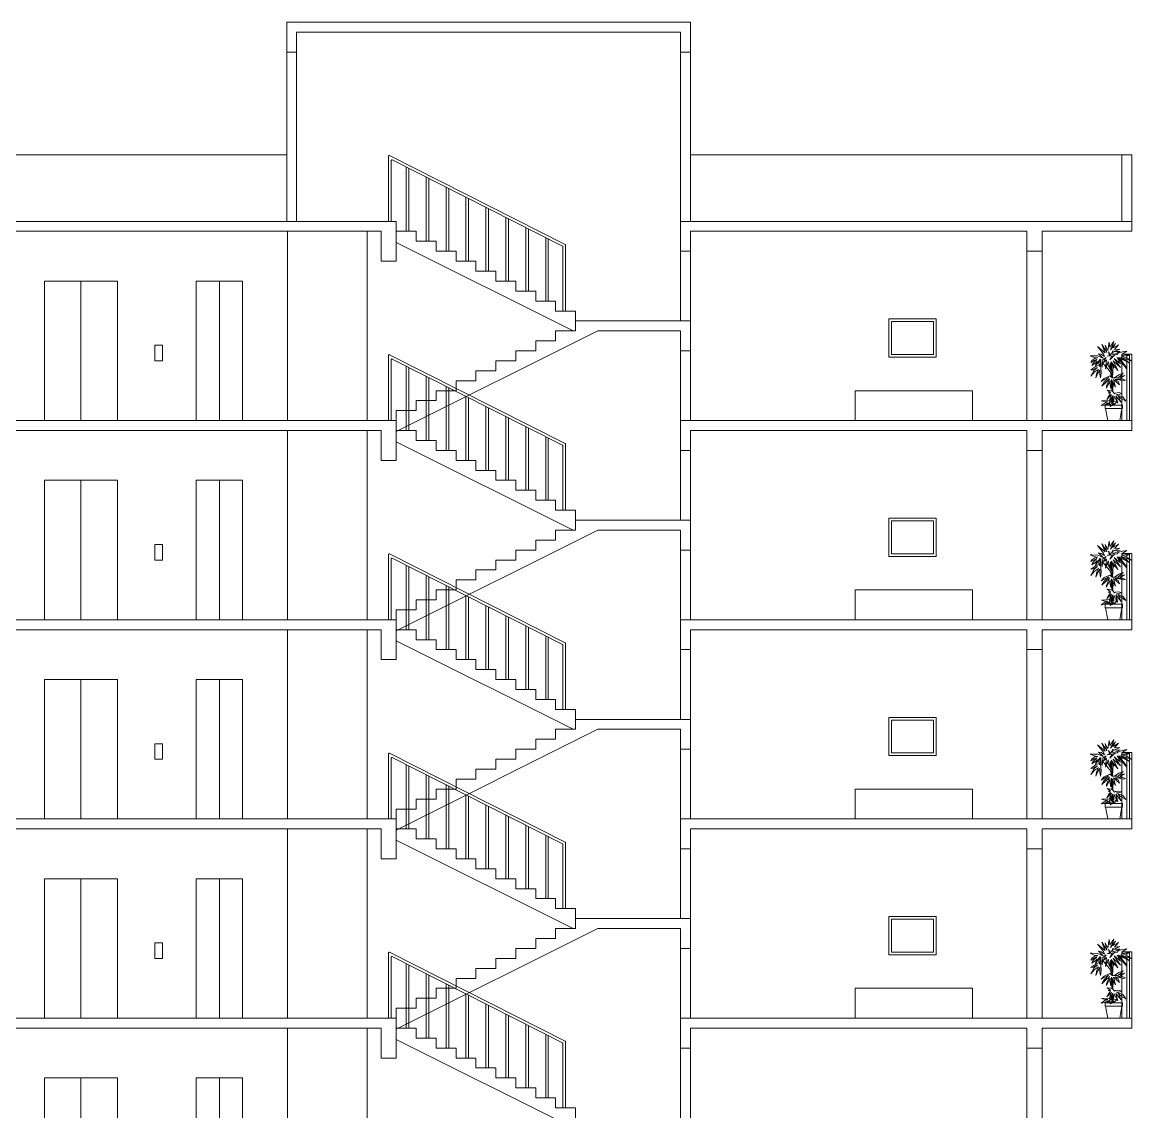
# Model space of a CAD drawing. Header units: inches. Extents: x 1090 to 1325, y 2 to 154.
# Drawn here: x 1244.92 to 1261.63, y 136.8 to 153.21 of the extents above; entities that cross this region are included whole.
import ezdxf

# ---------------------------------------------------------------- set-up
doc = ezdxf.new("R2010")
doc.units = ezdxf.units.IN
doc.header["$MEASUREMENT"] = 0
for name, color, linetype, lineweight in [('elev 1', 252, 'Continuous', 9), ('elev 2', 251, 'Continuous', 13), ('FUR', 250, 'Continuous', 9), ('walls', 250, 'Continuous', 18)]:
    doc.layers.add(name, color=color, linetype=linetype, lineweight=lineweight)
doc.layers.add('TREE', color=104, linetype='Continuous', lineweight=5, transparency=0.2)

msp = doc.modelspace()

# ---------------------------------------------------------------- linework, layer by layer
at = {"layer": 'elev 1'}
for p, q in [((1250.438, 150.213), (1250.438, 151.196)), ((1250.453, 151.205), (1253.096, 149.866)), ((1250.478, 150.213), (1250.478, 151.131)), ((1250.493, 151.14), (1253.056, 149.841)), ((1250.702, 150.063), (1250.702, 151.034)), ((1250.742, 150.063), (1250.742, 151.014)), ((1251.002, 149.913), (1251.002, 150.882)), ((1251.042, 149.913), (1251.042, 150.862)), ((1251.302, 149.763), (1251.302, 150.73)), ((1251.342, 149.763), (1251.342, 150.71)), ((1251.602, 149.613), (1251.602, 150.578)), ((1251.642, 149.613), (1251.642, 150.558)), ((1251.902, 149.463), (1251.902, 150.426)), ((1251.942, 149.463), (1251.942, 150.406)), ((1250.553, 150.063), (1250.553, 150.213)), ((1252.202, 149.313), (1252.202, 150.274)), ((1252.242, 149.313), (1252.242, 150.254)), ((1248.913, 150.063), (1248.913, 147.213)), ((1250.113, 150.063), (1250.113, 147.213)), ((1250.852, 150.063), (1250.553, 150.063)), ((1250.852, 149.913), (1250.852, 150.063)), ((1252.502, 149.163), (1252.502, 150.122)), ((1252.542, 149.163), (1252.542, 150.102)), ((1250.553, 149.894), (1253.216, 148.563)), ((1251.152, 149.913), (1250.852, 149.913)), ((1251.152, 149.763), (1251.152, 149.913)), ((1252.802, 149.013), (1252.802, 149.97)), ((1252.842, 149.013), (1252.842, 149.95)), ((1253.102, 148.863), (1253.102, 149.857)), ((1251.452, 149.763), (1251.152, 149.763)), ((1251.452, 149.613), (1251.452, 149.763)), ((1253.062, 148.863), (1253.062, 149.832)), ((1251.752, 149.613), (1251.452, 149.613)), ((1251.752, 149.463), (1251.752, 149.613)), ((1252.052, 149.463), (1251.752, 149.463)), ((1252.052, 149.313), (1252.052, 149.463)), ((1245.806, 149.313), (1245.806, 147.213)), ((1247.89, 149.313), (1247.89, 147.213)), ((1252.352, 149.313), (1252.052, 149.313)), ((1252.352, 149.163), (1252.352, 149.313)), ((1252.652, 149.163), (1252.352, 149.163)), ((1252.652, 149.013), (1252.652, 149.163)), ((1252.952, 149.013), (1252.652, 149.013)), ((1252.952, 148.863), (1252.952, 149.013)), ((1253.252, 148.863), (1252.952, 148.863)), ((1253.252, 148.713), (1253.252, 148.863)), ((1250.438, 147.213), (1250.438, 148.196)), ((1250.453, 148.205), (1253.096, 146.866)), ((1261.552, 148.213), (1261.552, 147.213)), ((1261.592, 148.213), (1261.592, 147.213)), ((1250.478, 147.213), (1250.478, 148.131)), ((1250.493, 148.14), (1253.056, 146.841)), ((1250.702, 147.063), (1250.702, 148.034)), ((1250.742, 147.063), (1250.742, 148.014)), ((1251.002, 146.913), (1251.002, 147.882)), ((1251.042, 146.913), (1251.042, 147.862)), ((1251.302, 146.763), (1251.302, 147.73)), ((1251.342, 146.763), (1251.342, 147.71)), ((1251.602, 146.613), (1251.602, 147.578)), ((1251.642, 146.613), (1251.642, 147.558)), ((1251.902, 146.463), (1251.902, 147.426)), ((1251.942, 146.463), (1251.942, 147.406)), ((1250.553, 147.063), (1250.553, 147.213)), ((1252.202, 146.313), (1252.202, 147.274)), ((1252.242, 146.313), (1252.242, 147.254)), ((1248.913, 147.063), (1248.913, 144.213)), ((1250.113, 147.063), (1250.113, 144.213)), ((1250.852, 147.063), (1250.553, 147.063)), ((1250.852, 146.913), (1250.852, 147.063)), ((1252.502, 146.163), (1252.502, 147.122)), ((1252.542, 146.163), (1252.542, 147.102)), ((1250.553, 146.894), (1253.216, 145.563)), ((1251.152, 146.913), (1250.852, 146.913)), ((1251.152, 146.763), (1251.152, 146.913)), ((1252.802, 146.013), (1252.802, 146.97)), ((1252.842, 146.013), (1252.842, 146.95)), ((1253.102, 145.863), (1253.102, 146.857)), ((1251.452, 146.763), (1251.152, 146.763)), ((1251.452, 146.613), (1251.452, 146.763)), ((1253.062, 145.863), (1253.062, 146.832)), ((1251.752, 146.613), (1251.452, 146.613)), ((1251.752, 146.463), (1251.752, 146.613)), ((1252.052, 146.463), (1251.752, 146.463)), ((1252.052, 146.313), (1252.052, 146.463)), ((1245.806, 146.313), (1245.806, 144.213)), ((1247.89, 146.313), (1247.89, 144.213)), ((1252.352, 146.313), (1252.052, 146.313)), ((1252.352, 146.163), (1252.352, 146.313)), ((1252.652, 146.163), (1252.352, 146.163)), ((1252.652, 146.013), (1252.652, 146.163)), ((1252.952, 146.013), (1252.652, 146.013)), ((1252.952, 145.863), (1252.952, 146.013)), ((1253.252, 145.863), (1252.952, 145.863)), ((1253.252, 145.713), (1253.252, 145.863)), ((1250.438, 144.213), (1250.438, 145.196)), ((1250.453, 145.205), (1253.096, 143.866)), ((1261.552, 145.213), (1261.552, 144.213)), ((1261.592, 145.213), (1261.592, 144.213)), ((1250.478, 144.213), (1250.478, 145.131)), ((1250.493, 145.14), (1253.056, 143.841)), ((1250.702, 144.063), (1250.702, 145.034)), ((1250.742, 144.063), (1250.742, 145.014)), ((1251.002, 143.913), (1251.002, 144.882)), ((1251.042, 143.913), (1251.042, 144.862)), ((1251.302, 143.763), (1251.302, 144.73)), ((1251.342, 143.763), (1251.342, 144.71)), ((1251.602, 143.613), (1251.602, 144.578)), ((1251.642, 143.613), (1251.642, 144.558)), ((1251.902, 143.463), (1251.902, 144.426)), ((1251.942, 143.463), (1251.942, 144.406)), ((1250.553, 144.063), (1250.553, 144.213)), ((1252.202, 143.313), (1252.202, 144.274)), ((1252.242, 143.313), (1252.242, 144.254)), ((1248.913, 144.063), (1248.913, 141.213)), ((1250.113, 144.063), (1250.113, 141.213)), ((1250.852, 144.063), (1250.553, 144.063)), ((1250.852, 143.913), (1250.852, 144.063)), ((1252.502, 143.163), (1252.502, 144.122)), ((1252.542, 143.163), (1252.542, 144.102)), ((1250.553, 143.894), (1253.216, 142.563)), ((1251.152, 143.913), (1250.852, 143.913)), ((1251.152, 143.763), (1251.152, 143.913)), ((1252.802, 143.013), (1252.802, 143.97)), ((1252.842, 143.013), (1252.842, 143.95)), ((1253.102, 142.863), (1253.102, 143.857)), ((1251.452, 143.763), (1251.152, 143.763)), ((1251.452, 143.613), (1251.452, 143.763)), ((1253.062, 142.863), (1253.062, 143.832)), ((1251.752, 143.613), (1251.452, 143.613)), ((1251.752, 143.463), (1251.752, 143.613)), ((1252.052, 143.463), (1251.752, 143.463)), ((1252.052, 143.313), (1252.052, 143.463)), ((1245.806, 143.313), (1245.806, 141.213)), ((1247.89, 143.313), (1247.89, 141.213)), ((1252.352, 143.313), (1252.052, 143.313)), ((1252.352, 143.163), (1252.352, 143.313)), ((1252.652, 143.163), (1252.352, 143.163)), ((1252.652, 143.013), (1252.652, 143.163)), ((1252.952, 143.013), (1252.652, 143.013)), ((1252.952, 142.863), (1252.952, 143.013)), ((1253.252, 142.863), (1252.952, 142.863)), ((1253.252, 142.713), (1253.252, 142.863)), ((1250.438, 141.213), (1250.438, 142.196)), ((1250.453, 142.205), (1253.096, 140.866)), ((1261.552, 142.213), (1261.552, 141.213)), ((1261.592, 142.213), (1261.592, 141.213)), ((1250.478, 141.213), (1250.478, 142.131)), ((1250.493, 142.14), (1253.056, 140.841)), ((1250.702, 141.063), (1250.702, 142.034)), ((1250.742, 141.063), (1250.742, 142.014)), ((1251.002, 140.913), (1251.002, 141.882)), ((1251.042, 140.913), (1251.042, 141.862)), ((1251.302, 140.763), (1251.302, 141.73)), ((1251.342, 140.763), (1251.342, 141.71)), ((1251.602, 140.613), (1251.602, 141.578)), ((1251.642, 140.613), (1251.642, 141.558)), ((1251.902, 140.463), (1251.902, 141.426)), ((1251.942, 140.463), (1251.942, 141.406)), ((1250.553, 141.063), (1250.553, 141.213)), ((1252.202, 140.313), (1252.202, 141.274)), ((1252.242, 140.313), (1252.242, 141.254)), ((1248.913, 141.063), (1248.913, 138.213)), ((1250.113, 141.063), (1250.113, 138.213)), ((1250.852, 141.063), (1250.553, 141.063)), ((1250.852, 140.913), (1250.852, 141.063)), ((1252.502, 140.163), (1252.502, 141.122)), ((1252.542, 140.163), (1252.542, 141.102)), ((1250.553, 140.894), (1253.216, 139.563)), ((1251.152, 140.913), (1250.852, 140.913)), ((1251.152, 140.763), (1251.152, 140.913)), ((1252.802, 140.013), (1252.802, 140.97)), ((1252.842, 140.013), (1252.842, 140.95)), ((1253.062, 139.863), (1253.062, 140.832)), ((1253.102, 139.863), (1253.102, 140.857)), ((1251.452, 140.763), (1251.152, 140.763)), ((1251.452, 140.613), (1251.452, 140.763)), ((1251.752, 140.613), (1251.452, 140.613)), ((1251.752, 140.463), (1251.752, 140.613)), ((1252.052, 140.463), (1251.752, 140.463)), ((1252.052, 140.313), (1252.052, 140.463)), ((1245.806, 140.313), (1245.806, 138.213)), ((1247.89, 140.313), (1247.89, 138.213)), ((1252.352, 140.313), (1252.052, 140.313)), ((1252.352, 140.163), (1252.352, 140.313)), ((1252.652, 140.163), (1252.352, 140.163)), ((1252.652, 140.013), (1252.652, 140.163)), ((1252.952, 140.013), (1252.652, 140.013)), ((1252.952, 139.863), (1252.952, 140.013)), ((1253.252, 139.863), (1252.952, 139.863)), ((1253.252, 139.713), (1253.252, 139.863)), ((1250.438, 138.213), (1250.438, 139.196)), ((1250.453, 139.205), (1253.096, 137.866)), ((1261.552, 139.213), (1261.552, 138.213)), ((1261.592, 139.213), (1261.592, 138.213)), ((1250.478, 138.213), (1250.478, 139.131)), ((1250.493, 139.14), (1253.056, 137.841)), ((1250.702, 138.063), (1250.702, 139.034)), ((1250.742, 138.063), (1250.742, 139.014)), ((1251.002, 137.913), (1251.002, 138.882)), ((1251.042, 137.913), (1251.042, 138.862)), ((1251.302, 137.763), (1251.302, 138.73)), ((1251.342, 137.763), (1251.342, 138.71)), ((1251.602, 137.613), (1251.602, 138.578)), ((1251.642, 137.613), (1251.642, 138.558)), ((1251.902, 137.463), (1251.902, 138.426)), ((1251.942, 137.463), (1251.942, 138.406)), ((1250.553, 138.063), (1250.553, 138.213)), ((1252.202, 137.313), (1252.202, 138.274)), ((1252.242, 137.313), (1252.242, 138.254)), ((1248.913, 138.063), (1248.913, 135.213)), ((1250.113, 138.063), (1250.113, 135.213)), ((1250.852, 138.063), (1250.553, 138.063)), ((1250.852, 137.913), (1250.852, 138.063)), ((1252.502, 137.163), (1252.502, 138.122)), ((1252.542, 137.163), (1252.542, 138.102)), ((1250.553, 137.894), (1253.216, 136.563)), ((1251.152, 137.913), (1250.852, 137.913)), ((1251.152, 137.763), (1251.152, 137.913)), ((1252.802, 137.013), (1252.802, 137.97)), ((1252.842, 137.013), (1252.842, 137.95)), ((1253.062, 136.863), (1253.062, 137.832)), ((1253.102, 136.863), (1253.102, 137.857)), ((1251.452, 137.763), (1251.152, 137.763)), ((1251.452, 137.613), (1251.452, 137.763)), ((1251.752, 137.613), (1251.452, 137.613)), ((1251.752, 137.463), (1251.752, 137.613)), ((1252.052, 137.463), (1251.752, 137.463)), ((1252.052, 137.313), (1252.052, 137.463)), ((1245.806, 137.313), (1245.806, 135.213)), ((1247.89, 137.313), (1247.89, 135.213)), ((1252.352, 137.313), (1252.052, 137.313)), ((1252.352, 137.163), (1252.352, 137.313)), ((1252.652, 137.163), (1252.352, 137.163)), ((1252.652, 137.013), (1252.652, 137.163)), ((1252.952, 137.013), (1252.652, 137.013)), ((1252.952, 136.863), (1252.952, 137.013)), ((1253.252, 136.863), (1252.952, 136.863)), ((1253.252, 136.713), (1253.252, 136.863))]:
    msp.add_line(p, q, dxfattribs=at)
for points in [[(1245.256, 147.213), (1245.256, 149.313), (1246.356, 149.313), (1246.356, 147.213)], [(1247.54, 147.213), (1247.54, 149.313), (1248.24, 149.313), (1248.24, 147.213)], [(1245.256, 144.213), (1245.256, 146.313), (1246.356, 146.313), (1246.356, 144.213)], [(1247.54, 144.213), (1247.54, 146.313), (1248.24, 146.313), (1248.24, 144.213)], [(1245.256, 141.213), (1245.256, 143.313), (1246.356, 143.313), (1246.356, 141.213)], [(1247.54, 141.213), (1247.54, 143.313), (1248.24, 143.313), (1248.24, 141.213)], [(1245.256, 138.213), (1245.256, 140.313), (1246.356, 140.313), (1246.356, 138.213)], [(1247.54, 138.213), (1247.54, 140.313), (1248.24, 140.313), (1248.24, 138.213)], [(1245.256, 135.213), (1245.256, 137.313), (1246.356, 137.313), (1246.356, 135.213)], [(1247.54, 135.213), (1247.54, 137.313), (1248.24, 137.313), (1248.24, 135.213)]]:
    msp.add_lwpolyline(points, dxfattribs=at)
for points in [[(1247.034, 148.113), (1246.917, 148.113), (1246.917, 148.347), (1247.034, 148.347)], [(1247.034, 145.113), (1246.917, 145.113), (1246.917, 145.347), (1247.034, 145.347)], [(1247.034, 142.113), (1246.917, 142.113), (1246.917, 142.347), (1247.034, 142.347)], [(1247.034, 139.113), (1246.917, 139.113), (1246.917, 139.347), (1247.034, 139.347)]]:
    msp.add_lwpolyline(points, close=True, dxfattribs=at)
for centre, start, end in [((1250.448, 151.196), 63.1191, 180), ((1250.488, 151.131), 63.1191, 180), ((1253.092, 149.857), 0, 63.1191), ((1253.052, 149.832), 0, 63.1191), ((1250.448, 148.196), 63.1191, 180), ((1250.488, 148.131), 63.1191, 180), ((1253.092, 146.857), 0, 63.1191), ((1253.052, 146.832), 0, 63.1191), ((1250.448, 145.196), 63.1191, 180), ((1250.488, 145.131), 63.1191, 180), ((1253.052, 143.832), 0, 63.1191), ((1253.092, 143.857), 0, 63.1191), ((1250.448, 142.196), 63.1191, 180), ((1250.488, 142.131), 63.1191, 180), ((1253.052, 140.832), 0, 63.1191), ((1253.092, 140.857), 0, 63.1191), ((1250.448, 139.196), 63.1191, 180), ((1250.488, 139.131), 63.1191, 180), ((1253.052, 137.832), 0, 63.1191), ((1253.092, 137.857), 0, 63.1191)]:
    msp.add_arc(centre, 0.01, start, end, dxfattribs=at)
at = {"layer": 'elev 2'}
for p, q in [((1228.391, 151.213), (1248.903, 151.213)), ((1261.477, 151.213), (1254.982, 151.213))]:
    msp.add_line(p, q, dxfattribs=at)
at = {"layer": 'FUR'}
for p, q in [((1259.229, 147.663), (1257.461, 147.663)), ((1257.461, 147.663), (1257.461, 147.213)), ((1259.229, 147.213), (1259.229, 147.663)), ((1259.229, 144.663), (1257.461, 144.663)), ((1257.461, 144.663), (1257.461, 144.213)), ((1259.229, 144.213), (1259.229, 144.663)), ((1259.229, 141.663), (1257.461, 141.663)), ((1257.461, 141.663), (1257.461, 141.213)), ((1259.229, 141.213), (1259.229, 141.663)), ((1259.229, 138.663), (1257.461, 138.663)), ((1257.461, 138.663), (1257.461, 138.213)), ((1259.229, 138.213), (1259.229, 138.663))]:
    msp.add_line(p, q, dxfattribs=at)
for points in [[(1257.969, 148.168), (1258.683, 148.168), (1258.683, 148.743), (1257.969, 148.743)], [(1258.009, 148.208), (1258.643, 148.208), (1258.643, 148.703), (1258.009, 148.703)], [(1257.969, 145.168), (1258.683, 145.168), (1258.683, 145.743), (1257.969, 145.743)], [(1258.009, 145.208), (1258.643, 145.208), (1258.643, 145.703), (1258.009, 145.703)], [(1257.969, 142.168), (1258.683, 142.168), (1258.683, 142.743), (1257.969, 142.743)], [(1258.009, 142.208), (1258.643, 142.208), (1258.643, 142.703), (1258.009, 142.703)], [(1257.969, 139.168), (1258.683, 139.168), (1258.683, 139.743), (1257.969, 139.743)], [(1258.009, 139.208), (1258.643, 139.208), (1258.643, 139.703), (1258.009, 139.703)]]:
    msp.add_lwpolyline(points, close=True, dxfattribs=at)
at = {"layer": 'TREE'}
for points in [[(1261.33, 148.19), (1261.256, 148.181), (1261.291, 148.195), (1261.278, 148.246), (1261.306, 148.197), (1261.347, 148.266), (1261.341, 148.205), (1261.453, 148.254), (1261.363, 148.251), (1261.444, 148.29), (1261.368, 148.284), (1261.424, 148.353), (1261.346, 148.306), (1261.383, 148.373), (1261.307, 148.277), (1261.341, 148.353), (1261.354, 148.404), (1261.298, 148.318), (1261.285, 148.396), (1261.265, 148.269), (1261.227, 148.349), (1261.253, 148.238), (1261.229, 148.273), (1261.174, 148.357), (1261.225, 148.234), (1261.109, 148.33), (1261.2, 148.218), (1261.216, 148.179), (1261.167, 148.213), (1261.127, 148.22), (1261.196, 148.152), (1261.117, 148.187), (1261.024, 148.19), (1261, 148.19), (1261.059, 148.164), (1261.113, 148.156), (1261.069, 148.147), (1261.027, 148.117), (1261.008, 148.089), (1261.061, 148.117), (1261.1, 148.135), (1261.039, 148.075), (1261.026, 148.042), (1261.089, 148.088), (1261.107, 148.108), (1261.089, 148.074), (1261.08, 148.036), (1261.149, 148.14), (1261.13, 148.077), (1261.139, 148.026), (1261.149, 148.052), (1261.152, 148.062), (1261.158, 148.133), (1261.166, 148.05), (1261.18, 148.017), (1261.189, 148.129), (1261.241, 148.165), (1261.201, 148.089), (1261.244, 148.127), (1261.228, 147.992), (1261.269, 148.103), (1261.307, 147.98), (1261.305, 148.081), (1261.36, 148.011), (1261.314, 148.098), (1261.416, 147.969), (1261.345, 148.115), (1261.456, 148.011), (1261.361, 148.15), (1261.454, 148.07), (1261.407, 148.162), (1261.444, 148.118), (1261.554, 147.994), (1261.545, 148.014), (1261.432, 148.163), (1261.597, 148.073), (1261.578, 148.09), (1261.528, 148.124), (1261.462, 148.167), (1261.554, 148.134), (1261.618, 148.113), (1261.578, 148.142), (1261.508, 148.175), (1261.488, 148.191), (1261.56, 148.187), (1261.598, 148.198), (1261.48, 148.212), (1261.511, 148.232), (1261.55, 148.257), (1261.485, 148.246), (1261.42, 148.226), (1261.404, 148.208), (1261.364, 148.2), (1261.297, 148.127)], [(1261.159, 148.005), (1261.149, 148.052), (1261.139, 148.026), (1261.135, 148.05), (1261.087, 148.026), (1261.011, 147.975), (1261.052, 147.979), (1261.112, 148.014), (1261.059, 147.973), (1261.009, 147.881), (1261.067, 147.946), (1261.123, 147.984), (1261.099, 147.934), (1261.083, 147.856), (1261.116, 147.926), (1261.143, 147.974), (1261.143, 147.911), (1261.155, 147.857), (1261.163, 147.931)], [(1261.514, 147.892), (1261.422, 147.861), (1261.451, 147.883), (1261.494, 147.926), (1261.433, 147.902), (1261.366, 147.857), (1261.405, 147.857), (1261.463, 147.833), (1261.412, 147.833), (1261.499, 147.813), (1261.534, 147.821), (1261.452, 147.851)], [(1261.401, 147.493), (1261.352, 147.5), (1261.351, 147.492), (1261.35, 147.501), (1261.328, 147.485), (1261.287, 147.516), (1261.171, 147.51), (1261.224, 147.495), (1261.264, 147.495), (1261.219, 147.477), (1261.166, 147.439), (1261.213, 147.447), (1261.261, 147.476), (1261.255, 147.45), (1261.3, 147.496), (1261.298, 147.48), (1261.288, 147.45), (1261.334, 147.476), (1261.357, 147.475), (1261.301, 147.427), (1261.344, 147.446), (1261.373, 147.464)], [(1261.446, 147.612), (1261.482, 147.62), (1261.425, 147.634), (1261.383, 147.628), (1261.367, 147.618), (1261.339, 147.649), (1261.311, 147.663), (1261.254, 147.672), (1261.305, 147.635), (1261.273, 147.631), (1261.305, 147.618), (1261.271, 147.571), (1261.251, 147.532), (1261.291, 147.574), (1261.322, 147.601), (1261.308, 147.565), (1261.292, 147.514), (1261.295, 147.512), (1261.335, 147.579), (1261.343, 147.59), (1261.342, 147.554), (1261.351, 147.492), (1261.36, 147.58), (1261.384, 147.528), (1261.416, 147.476), (1261.388, 147.587), (1261.419, 147.542), (1261.464, 147.488), (1261.442, 147.542), (1261.42, 147.584), (1261.468, 147.546), (1261.536, 147.505), (1261.491, 147.568), (1261.436, 147.588), (1261.398, 147.605)], [(1261.486, 147.446), (1261.344, 147.446), (1261.301, 147.427), (1261.323, 147.446), (1261.223, 147.446), (1261.223, 147.393), (1261.486, 147.393)], [(1261.477, 147.393), (1261.232, 147.393), (1261.265, 147.213), (1261.444, 147.213)], [(1261.33, 145.19), (1261.256, 145.181), (1261.291, 145.195), (1261.278, 145.246), (1261.306, 145.197), (1261.347, 145.266), (1261.341, 145.205), (1261.453, 145.254), (1261.363, 145.251), (1261.444, 145.29), (1261.368, 145.284), (1261.424, 145.353), (1261.346, 145.306), (1261.383, 145.373), (1261.307, 145.277), (1261.341, 145.353), (1261.354, 145.404), (1261.298, 145.318), (1261.285, 145.396), (1261.265, 145.269), (1261.227, 145.349), (1261.253, 145.238), (1261.229, 145.273), (1261.174, 145.357), (1261.225, 145.234), (1261.109, 145.33), (1261.2, 145.218), (1261.216, 145.179), (1261.167, 145.213), (1261.127, 145.22), (1261.196, 145.152), (1261.117, 145.187), (1261.024, 145.19), (1261, 145.19), (1261.059, 145.164), (1261.113, 145.156), (1261.069, 145.147), (1261.027, 145.117), (1261.008, 145.089), (1261.061, 145.117), (1261.1, 145.135), (1261.039, 145.075), (1261.026, 145.042), (1261.089, 145.088), (1261.107, 145.108), (1261.089, 145.074), (1261.08, 145.036), (1261.149, 145.14), (1261.13, 145.077), (1261.139, 145.026), (1261.149, 145.052), (1261.152, 145.062), (1261.158, 145.133), (1261.166, 145.05), (1261.18, 145.017), (1261.189, 145.129), (1261.241, 145.165), (1261.201, 145.089), (1261.244, 145.127), (1261.228, 144.992), (1261.269, 145.103), (1261.307, 144.98), (1261.305, 145.081), (1261.36, 145.011), (1261.314, 145.098), (1261.416, 144.969), (1261.345, 145.115), (1261.456, 145.011), (1261.361, 145.15), (1261.454, 145.07), (1261.407, 145.162), (1261.444, 145.118), (1261.554, 144.994), (1261.545, 145.014), (1261.432, 145.163), (1261.597, 145.073), (1261.578, 145.09), (1261.528, 145.124), (1261.462, 145.167), (1261.554, 145.134), (1261.618, 145.113), (1261.578, 145.142), (1261.508, 145.175), (1261.488, 145.191), (1261.56, 145.187), (1261.598, 145.198), (1261.48, 145.212), (1261.511, 145.232), (1261.55, 145.257), (1261.485, 145.246), (1261.42, 145.226), (1261.404, 145.208), (1261.364, 145.2), (1261.297, 145.127)], [(1261.159, 145.005), (1261.149, 145.052), (1261.139, 145.026), (1261.135, 145.05), (1261.087, 145.026), (1261.011, 144.975), (1261.052, 144.979), (1261.112, 145.014), (1261.059, 144.973), (1261.009, 144.881), (1261.067, 144.946), (1261.123, 144.984), (1261.099, 144.934), (1261.083, 144.856), (1261.116, 144.926), (1261.143, 144.974), (1261.143, 144.911), (1261.155, 144.857), (1261.163, 144.931)], [(1261.514, 144.892), (1261.422, 144.861), (1261.451, 144.883), (1261.494, 144.926), (1261.433, 144.902), (1261.366, 144.857), (1261.405, 144.857), (1261.463, 144.833), (1261.412, 144.833), (1261.499, 144.813), (1261.534, 144.821), (1261.452, 144.851)], [(1261.401, 144.493), (1261.352, 144.5), (1261.351, 144.492), (1261.35, 144.501), (1261.328, 144.485), (1261.287, 144.516), (1261.171, 144.51), (1261.224, 144.495), (1261.264, 144.495), (1261.219, 144.477), (1261.166, 144.439), (1261.213, 144.447), (1261.261, 144.476), (1261.255, 144.45), (1261.3, 144.496), (1261.298, 144.48), (1261.288, 144.45), (1261.334, 144.476), (1261.357, 144.475), (1261.301, 144.427), (1261.344, 144.446), (1261.373, 144.464)], [(1261.446, 144.612), (1261.482, 144.62), (1261.425, 144.634), (1261.383, 144.628), (1261.367, 144.618), (1261.339, 144.649), (1261.311, 144.663), (1261.254, 144.672), (1261.305, 144.635), (1261.273, 144.631), (1261.305, 144.618), (1261.271, 144.571), (1261.251, 144.532), (1261.291, 144.574), (1261.322, 144.601), (1261.308, 144.565), (1261.292, 144.514), (1261.295, 144.512), (1261.335, 144.579), (1261.343, 144.59), (1261.342, 144.554), (1261.351, 144.492), (1261.36, 144.58), (1261.384, 144.528), (1261.416, 144.476), (1261.388, 144.587), (1261.419, 144.542), (1261.464, 144.488), (1261.442, 144.542), (1261.42, 144.584), (1261.468, 144.546), (1261.536, 144.505), (1261.491, 144.568), (1261.436, 144.588), (1261.398, 144.605)], [(1261.486, 144.446), (1261.344, 144.446), (1261.301, 144.427), (1261.323, 144.446), (1261.223, 144.446), (1261.223, 144.393), (1261.486, 144.393)], [(1261.477, 144.393), (1261.232, 144.393), (1261.265, 144.213), (1261.444, 144.213)], [(1261.33, 142.19), (1261.256, 142.181), (1261.291, 142.195), (1261.278, 142.246), (1261.306, 142.197), (1261.347, 142.266), (1261.341, 142.205), (1261.453, 142.254), (1261.363, 142.251), (1261.444, 142.29), (1261.368, 142.284), (1261.424, 142.353), (1261.346, 142.306), (1261.383, 142.373), (1261.307, 142.277), (1261.341, 142.353), (1261.354, 142.404), (1261.298, 142.318), (1261.285, 142.396), (1261.265, 142.269), (1261.227, 142.349), (1261.253, 142.238), (1261.229, 142.273), (1261.174, 142.357), (1261.225, 142.234), (1261.109, 142.33), (1261.2, 142.218), (1261.216, 142.179), (1261.167, 142.213), (1261.127, 142.22), (1261.196, 142.152), (1261.117, 142.187), (1261.024, 142.19), (1261, 142.19), (1261.059, 142.164), (1261.113, 142.156), (1261.069, 142.147), (1261.027, 142.117), (1261.008, 142.089), (1261.061, 142.117), (1261.1, 142.135), (1261.039, 142.075), (1261.026, 142.042), (1261.089, 142.088), (1261.107, 142.108), (1261.089, 142.074), (1261.08, 142.036), (1261.149, 142.14), (1261.13, 142.077), (1261.139, 142.026), (1261.149, 142.052), (1261.152, 142.062), (1261.158, 142.133), (1261.166, 142.05), (1261.18, 142.017), (1261.189, 142.129), (1261.241, 142.165), (1261.201, 142.089), (1261.244, 142.127), (1261.228, 141.992), (1261.269, 142.103), (1261.307, 141.98), (1261.305, 142.081), (1261.36, 142.011), (1261.314, 142.098), (1261.416, 141.969), (1261.345, 142.115), (1261.456, 142.011), (1261.361, 142.15), (1261.454, 142.07), (1261.407, 142.162), (1261.444, 142.118), (1261.554, 141.994), (1261.545, 142.014), (1261.432, 142.163), (1261.597, 142.073), (1261.578, 142.09), (1261.528, 142.124), (1261.462, 142.167), (1261.554, 142.134), (1261.618, 142.113), (1261.578, 142.142), (1261.508, 142.175), (1261.488, 142.191), (1261.56, 142.187), (1261.598, 142.198), (1261.48, 142.212), (1261.511, 142.232), (1261.55, 142.257), (1261.485, 142.246), (1261.42, 142.226), (1261.404, 142.208), (1261.364, 142.2), (1261.297, 142.127)], [(1261.159, 142.005), (1261.149, 142.052), (1261.139, 142.026), (1261.135, 142.05), (1261.087, 142.026), (1261.011, 141.975), (1261.052, 141.979), (1261.112, 142.014), (1261.059, 141.973), (1261.009, 141.881), (1261.067, 141.946), (1261.123, 141.984), (1261.099, 141.934), (1261.083, 141.856), (1261.116, 141.926), (1261.143, 141.974), (1261.143, 141.911), (1261.155, 141.857), (1261.163, 141.931)], [(1261.514, 141.892), (1261.422, 141.861), (1261.451, 141.883), (1261.494, 141.926), (1261.433, 141.902), (1261.366, 141.857), (1261.405, 141.857), (1261.463, 141.833), (1261.412, 141.833), (1261.499, 141.813), (1261.534, 141.821), (1261.452, 141.851)], [(1261.446, 141.612), (1261.482, 141.62), (1261.425, 141.634), (1261.383, 141.628), (1261.367, 141.618), (1261.339, 141.649), (1261.311, 141.663), (1261.254, 141.672), (1261.305, 141.635), (1261.273, 141.631), (1261.305, 141.618), (1261.271, 141.571), (1261.251, 141.532), (1261.291, 141.574), (1261.322, 141.601), (1261.308, 141.565), (1261.292, 141.514), (1261.295, 141.512), (1261.335, 141.579), (1261.343, 141.59), (1261.342, 141.554), (1261.351, 141.492), (1261.36, 141.58), (1261.384, 141.528), (1261.416, 141.476), (1261.388, 141.587), (1261.419, 141.542), (1261.464, 141.488), (1261.442, 141.542), (1261.42, 141.584), (1261.468, 141.546), (1261.536, 141.505), (1261.491, 141.568), (1261.436, 141.588), (1261.398, 141.605)], [(1261.401, 141.493), (1261.352, 141.5), (1261.351, 141.492), (1261.35, 141.501), (1261.328, 141.485), (1261.287, 141.516), (1261.171, 141.51), (1261.224, 141.495), (1261.264, 141.495), (1261.219, 141.477), (1261.166, 141.439), (1261.213, 141.447), (1261.261, 141.476), (1261.255, 141.45), (1261.3, 141.496), (1261.298, 141.48), (1261.288, 141.45), (1261.334, 141.476), (1261.357, 141.475), (1261.301, 141.427), (1261.344, 141.446), (1261.373, 141.464)], [(1261.486, 141.446), (1261.344, 141.446), (1261.301, 141.427), (1261.323, 141.446), (1261.223, 141.446), (1261.223, 141.393), (1261.486, 141.393)], [(1261.477, 141.393), (1261.232, 141.393), (1261.265, 141.213), (1261.444, 141.213)], [(1261.33, 139.19), (1261.256, 139.181), (1261.291, 139.195), (1261.278, 139.246), (1261.306, 139.197), (1261.347, 139.266), (1261.341, 139.205), (1261.453, 139.254), (1261.363, 139.251), (1261.444, 139.29), (1261.368, 139.284), (1261.424, 139.353), (1261.346, 139.306), (1261.383, 139.373), (1261.307, 139.277), (1261.341, 139.353), (1261.354, 139.404), (1261.298, 139.318), (1261.285, 139.396), (1261.265, 139.269), (1261.227, 139.349), (1261.253, 139.238), (1261.229, 139.273), (1261.174, 139.357), (1261.225, 139.234), (1261.109, 139.33), (1261.2, 139.218), (1261.216, 139.179), (1261.167, 139.213), (1261.127, 139.22), (1261.196, 139.152), (1261.117, 139.187), (1261.024, 139.19), (1261, 139.19), (1261.059, 139.164), (1261.113, 139.156), (1261.069, 139.147), (1261.027, 139.117), (1261.008, 139.089), (1261.061, 139.117), (1261.1, 139.135), (1261.039, 139.075), (1261.026, 139.042), (1261.089, 139.088), (1261.107, 139.108), (1261.089, 139.074), (1261.08, 139.036), (1261.149, 139.14), (1261.13, 139.077), (1261.139, 139.026), (1261.149, 139.052), (1261.152, 139.062), (1261.158, 139.133), (1261.166, 139.05), (1261.18, 139.017), (1261.189, 139.129), (1261.241, 139.165), (1261.201, 139.089), (1261.244, 139.127), (1261.228, 138.992), (1261.269, 139.103), (1261.307, 138.98), (1261.305, 139.081), (1261.36, 139.011), (1261.314, 139.098), (1261.416, 138.969), (1261.345, 139.115), (1261.456, 139.011), (1261.361, 139.15), (1261.454, 139.07), (1261.407, 139.162), (1261.444, 139.118), (1261.554, 138.994), (1261.545, 139.014), (1261.432, 139.163), (1261.597, 139.073), (1261.578, 139.09), (1261.528, 139.124), (1261.462, 139.167), (1261.554, 139.134), (1261.618, 139.113), (1261.578, 139.142), (1261.508, 139.175), (1261.488, 139.191), (1261.56, 139.187), (1261.598, 139.198), (1261.48, 139.212), (1261.511, 139.232), (1261.55, 139.257), (1261.485, 139.246), (1261.42, 139.226), (1261.404, 139.208), (1261.364, 139.2), (1261.297, 139.127)], [(1261.159, 139.005), (1261.149, 139.052), (1261.139, 139.026), (1261.135, 139.05), (1261.087, 139.026), (1261.011, 138.975), (1261.052, 138.979), (1261.112, 139.014), (1261.059, 138.973), (1261.009, 138.881), (1261.067, 138.946), (1261.123, 138.984), (1261.099, 138.934), (1261.083, 138.856), (1261.116, 138.926), (1261.143, 138.974), (1261.143, 138.911), (1261.155, 138.857), (1261.163, 138.931)], [(1261.514, 138.892), (1261.422, 138.861), (1261.451, 138.883), (1261.494, 138.926), (1261.433, 138.902), (1261.366, 138.857), (1261.405, 138.857), (1261.463, 138.833), (1261.412, 138.833), (1261.499, 138.813), (1261.534, 138.821), (1261.452, 138.851)], [(1261.446, 138.612), (1261.482, 138.62), (1261.425, 138.634), (1261.383, 138.628), (1261.367, 138.618), (1261.339, 138.649), (1261.311, 138.663), (1261.254, 138.672), (1261.305, 138.635), (1261.273, 138.631), (1261.305, 138.618), (1261.271, 138.571), (1261.251, 138.532), (1261.291, 138.574), (1261.322, 138.601), (1261.308, 138.565), (1261.292, 138.514), (1261.295, 138.512), (1261.335, 138.579), (1261.343, 138.59), (1261.342, 138.554), (1261.351, 138.492), (1261.36, 138.58), (1261.384, 138.528), (1261.416, 138.476), (1261.388, 138.587), (1261.419, 138.542), (1261.464, 138.488), (1261.442, 138.542), (1261.42, 138.584), (1261.468, 138.546), (1261.536, 138.505), (1261.491, 138.568), (1261.436, 138.588), (1261.398, 138.605)], [(1261.401, 138.493), (1261.352, 138.5), (1261.351, 138.492), (1261.35, 138.501), (1261.328, 138.485), (1261.287, 138.516), (1261.171, 138.51), (1261.224, 138.495), (1261.264, 138.495), (1261.219, 138.477), (1261.166, 138.439), (1261.213, 138.447), (1261.261, 138.476), (1261.255, 138.45), (1261.3, 138.496), (1261.298, 138.48), (1261.288, 138.45), (1261.334, 138.476), (1261.357, 138.475), (1261.301, 138.427), (1261.344, 138.446), (1261.373, 138.464)], [(1261.486, 138.446), (1261.344, 138.446), (1261.301, 138.427), (1261.323, 138.446), (1261.223, 138.446), (1261.223, 138.393), (1261.486, 138.393)], [(1261.477, 138.393), (1261.232, 138.393), (1261.265, 138.213), (1261.444, 138.213)]]:
    msp.add_lwpolyline(points, close=True, dxfattribs=at)
for points in [[(1261.087, 148.026), (1261.011, 147.975), (1261.052, 147.979), (1261.112, 148.014), (1261.059, 147.973), (1261.009, 147.881), (1261.067, 147.946), (1261.123, 147.984), (1261.099, 147.934), (1261.083, 147.856), (1261.116, 147.926), (1261.143, 147.974), (1261.143, 147.911), (1261.155, 147.857), (1261.163, 147.931), (1261.159, 148.005)], [(1261.184, 148.087), (1261.232, 148.029)], [(1261.211, 148.145), (1261.221, 148.127)], [(1261.229, 148.114), (1261.24, 148.094)], [(1261.239, 148.021), (1261.284, 147.965), (1261.307, 147.942), (1261.32, 147.868)], [(1261.255, 148.067), (1261.325, 147.943)], [(1261.321, 148.06), (1261.328, 147.861)], [(1261.328, 148.052), (1261.329, 147.86)], [(1261.344, 148.031), (1261.339, 147.942), (1261.338, 147.857)], [(1261.333, 147.857), (1261.296, 147.886), (1261.21, 147.848), (1261.165, 147.799), (1261.275, 147.861), (1261.21, 147.792), (1261.177, 147.732), (1261.231, 147.783), (1261.29, 147.843), (1261.244, 147.73), (1261.244, 147.703), (1261.302, 147.817), (1261.298, 147.776), (1261.309, 147.698), (1261.322, 147.83), (1261.379, 147.717), (1261.35, 147.833), (1261.439, 147.752), (1261.422, 147.802), (1261.377, 147.834), (1261.463, 147.833), (1261.405, 147.857), (1261.333, 147.857)], [(1261.329, 147.816), (1261.325, 147.656)], [(1261.335, 147.805), (1261.336, 147.651)], [(1261.345, 147.786), (1261.342, 147.646)], [(1261.323, 147.559), (1261.321, 147.491)], [(1261.336, 147.58), (1261.336, 147.491)], [(1261.341, 147.587), (1261.339, 147.493)], [(1261.087, 145.026), (1261.011, 144.975), (1261.052, 144.979), (1261.112, 145.014), (1261.059, 144.973), (1261.009, 144.881), (1261.067, 144.946), (1261.123, 144.984), (1261.099, 144.934), (1261.083, 144.856), (1261.116, 144.926), (1261.143, 144.974), (1261.143, 144.911), (1261.155, 144.857), (1261.163, 144.931), (1261.159, 145.005)], [(1261.184, 145.087), (1261.232, 145.029)], [(1261.211, 145.145), (1261.221, 145.127)], [(1261.229, 145.114), (1261.24, 145.094)], [(1261.239, 145.021), (1261.284, 144.965), (1261.307, 144.942), (1261.32, 144.868)], [(1261.255, 145.067), (1261.325, 144.943)], [(1261.321, 145.06), (1261.328, 144.861)], [(1261.328, 145.052), (1261.329, 144.86)], [(1261.344, 145.031), (1261.339, 144.942), (1261.338, 144.857)], [(1261.333, 144.857), (1261.296, 144.886), (1261.21, 144.848), (1261.165, 144.799), (1261.275, 144.861), (1261.21, 144.792), (1261.177, 144.732), (1261.231, 144.783), (1261.29, 144.843), (1261.244, 144.73), (1261.244, 144.703), (1261.302, 144.817), (1261.298, 144.776), (1261.309, 144.698), (1261.322, 144.83), (1261.379, 144.717), (1261.35, 144.833), (1261.439, 144.752), (1261.422, 144.802), (1261.377, 144.834), (1261.463, 144.833), (1261.405, 144.857), (1261.333, 144.857)], [(1261.329, 144.816), (1261.325, 144.656)], [(1261.335, 144.805), (1261.336, 144.651)], [(1261.345, 144.786), (1261.342, 144.646)], [(1261.323, 144.559), (1261.321, 144.491)], [(1261.336, 144.58), (1261.336, 144.491)], [(1261.341, 144.587), (1261.339, 144.493)], [(1261.087, 142.026), (1261.011, 141.975), (1261.052, 141.979), (1261.112, 142.014), (1261.059, 141.973), (1261.009, 141.881), (1261.067, 141.946), (1261.123, 141.984), (1261.099, 141.934), (1261.083, 141.856), (1261.116, 141.926), (1261.143, 141.974), (1261.143, 141.911), (1261.155, 141.857), (1261.163, 141.931), (1261.159, 142.005)], [(1261.184, 142.087), (1261.232, 142.029)], [(1261.211, 142.145), (1261.221, 142.127)], [(1261.229, 142.114), (1261.24, 142.094)], [(1261.239, 142.021), (1261.284, 141.965), (1261.307, 141.942), (1261.32, 141.868)], [(1261.255, 142.067), (1261.325, 141.943)], [(1261.321, 142.06), (1261.328, 141.861)], [(1261.328, 142.052), (1261.329, 141.86)], [(1261.344, 142.031), (1261.339, 141.942), (1261.338, 141.857)], [(1261.333, 141.857), (1261.296, 141.886), (1261.21, 141.848), (1261.165, 141.799), (1261.275, 141.861), (1261.21, 141.792), (1261.177, 141.732), (1261.231, 141.783), (1261.29, 141.843), (1261.244, 141.73), (1261.244, 141.703), (1261.302, 141.817), (1261.298, 141.776), (1261.309, 141.698), (1261.322, 141.83), (1261.379, 141.717), (1261.35, 141.833), (1261.439, 141.752), (1261.422, 141.802), (1261.377, 141.834), (1261.463, 141.833), (1261.405, 141.857), (1261.333, 141.857)], [(1261.329, 141.816), (1261.325, 141.656)], [(1261.335, 141.805), (1261.336, 141.651)], [(1261.345, 141.786), (1261.342, 141.646)], [(1261.323, 141.559), (1261.321, 141.491)], [(1261.336, 141.58), (1261.336, 141.491)], [(1261.341, 141.587), (1261.339, 141.493)], [(1261.087, 139.026), (1261.011, 138.975), (1261.052, 138.979), (1261.112, 139.014), (1261.059, 138.973), (1261.009, 138.881), (1261.067, 138.946), (1261.123, 138.984), (1261.099, 138.934), (1261.083, 138.856), (1261.116, 138.926), (1261.143, 138.974), (1261.143, 138.911), (1261.155, 138.857), (1261.163, 138.931), (1261.159, 139.005)], [(1261.184, 139.087), (1261.232, 139.029)], [(1261.211, 139.145), (1261.221, 139.127)], [(1261.229, 139.114), (1261.24, 139.094)], [(1261.239, 139.021), (1261.284, 138.965), (1261.307, 138.942), (1261.32, 138.868)], [(1261.255, 139.067), (1261.325, 138.943)], [(1261.321, 139.06), (1261.328, 138.861)], [(1261.328, 139.052), (1261.329, 138.86)], [(1261.344, 139.031), (1261.339, 138.942), (1261.338, 138.857)], [(1261.333, 138.857), (1261.296, 138.886), (1261.21, 138.848), (1261.165, 138.799), (1261.275, 138.861), (1261.21, 138.792), (1261.177, 138.732), (1261.231, 138.783), (1261.29, 138.843), (1261.244, 138.73), (1261.244, 138.703), (1261.302, 138.817), (1261.298, 138.776), (1261.309, 138.698), (1261.322, 138.83), (1261.379, 138.717), (1261.35, 138.833), (1261.439, 138.752), (1261.422, 138.802), (1261.377, 138.834), (1261.463, 138.833), (1261.405, 138.857), (1261.333, 138.857)], [(1261.329, 138.816), (1261.325, 138.656)], [(1261.335, 138.805), (1261.336, 138.651)], [(1261.345, 138.786), (1261.342, 138.646)], [(1261.323, 138.559), (1261.321, 138.491)], [(1261.336, 138.58), (1261.336, 138.491)], [(1261.341, 138.587), (1261.339, 138.493)]]:
    msp.add_lwpolyline(points, dxfattribs=at)
at = {"layer": 'walls'}
for p, q in [((1254.982, 153.213), (1248.903, 153.213)), ((1248.903, 150.213), (1248.903, 153.213)), ((1254.982, 150.213), (1254.982, 153.213)), ((1254.832, 153.063), (1249.053, 153.063)), ((1249.053, 150.213), (1249.053, 153.063)), ((1254.832, 150.213), (1254.832, 153.063)), ((1249.053, 152.763), (1248.903, 152.763)), ((1254.982, 152.763), (1254.832, 152.763)), ((1261.627, 151.213), (1261.477, 151.213)), ((1261.477, 151.213), (1261.477, 150.213)), ((1261.627, 150.213), (1261.627, 151.213)), ((1250.552, 150.213), (1228.241, 150.213)), ((1250.552, 150.213), (1250.553, 150.063)), ((1261.627, 150.213), (1254.832, 150.213)), ((1254.832, 150.213), (1254.832, 148.713)), ((1261.627, 150.063), (1261.627, 150.213)), ((1250.323, 150.063), (1235.036, 150.063)), ((1250.323, 150.063), (1250.323, 149.613)), ((1250.553, 150.063), (1250.553, 149.613)), ((1260.047, 150.063), (1254.982, 150.063)), ((1254.982, 150.063), (1254.982, 147.213)), ((1260.047, 150.063), (1260.047, 147.213)), ((1261.627, 150.063), (1260.277, 150.063)), ((1260.277, 150.063), (1260.277, 147.213)), ((1254.982, 149.763), (1254.832, 149.763)), ((1260.277, 149.763), (1260.047, 149.763)), ((1250.553, 149.613), (1250.323, 149.613)), ((1254.832, 148.713), (1253.252, 148.713)), ((1253.252, 148.713), (1253.252, 148.563)), ((1254.832, 148.713), (1254.982, 148.713)), ((1253.587, 148.563), (1250.553, 147.046)), ((1253.252, 148.563), (1252.952, 148.563)), ((1252.952, 148.563), (1252.952, 148.413)), ((1254.832, 148.563), (1253.587, 148.563)), ((1254.832, 148.563), (1254.832, 147.213)), ((1252.952, 148.413), (1252.652, 148.413)), ((1252.652, 148.413), (1252.652, 148.263)), ((1252.652, 148.263), (1252.352, 148.263)), ((1252.352, 148.263), (1252.352, 148.113)), ((1254.982, 148.263), (1254.832, 148.263)), ((1261.477, 148.213), (1261.477, 147.213)), ((1261.627, 148.213), (1261.477, 148.213)), ((1261.627, 147.213), (1261.627, 148.213)), ((1252.352, 148.113), (1252.052, 148.113)), ((1252.052, 148.113), (1252.052, 147.963)), ((1252.052, 147.963), (1251.752, 147.963)), ((1251.752, 147.963), (1251.752, 147.813)), ((1251.752, 147.813), (1251.452, 147.813)), ((1251.452, 147.813), (1251.452, 147.663)), ((1251.152, 147.513), (1250.852, 147.513)), ((1250.852, 147.513), (1250.852, 147.363)), ((1251.452, 147.663), (1251.152, 147.663)), ((1251.152, 147.663), (1251.152, 147.513)), ((1250.852, 147.363), (1250.552, 147.363)), ((1250.552, 147.363), (1250.552, 147.213)), ((1250.552, 147.213), (1228.241, 147.213)), ((1250.552, 147.213), (1228.241, 147.213)), ((1250.552, 147.213), (1250.553, 147.063)), ((1261.627, 147.213), (1254.832, 147.213)), ((1254.832, 147.213), (1254.832, 145.713)), ((1261.627, 147.063), (1261.627, 147.213)), ((1250.323, 147.063), (1235.036, 147.063)), ((1250.323, 147.063), (1250.323, 146.613)), ((1250.553, 147.063), (1250.553, 146.613)), ((1260.047, 147.063), (1254.982, 147.063)), ((1254.982, 147.063), (1254.982, 144.213)), ((1260.047, 147.063), (1260.047, 144.213)), ((1261.627, 147.063), (1260.277, 147.063)), ((1260.277, 147.063), (1260.277, 144.213)), ((1254.982, 146.763), (1254.832, 146.763)), ((1260.277, 146.763), (1260.047, 146.763)), ((1250.553, 146.613), (1250.323, 146.613)), ((1254.832, 145.713), (1253.252, 145.713)), ((1253.252, 145.713), (1253.252, 145.563)), ((1254.832, 145.713), (1254.982, 145.713)), ((1253.587, 145.563), (1250.553, 144.046)), ((1253.252, 145.563), (1252.952, 145.563)), ((1252.952, 145.563), (1252.952, 145.413)), ((1254.832, 145.563), (1253.587, 145.563)), ((1254.832, 145.563), (1254.832, 144.213)), ((1252.952, 145.413), (1252.652, 145.413)), ((1252.652, 145.413), (1252.652, 145.263)), ((1252.652, 145.263), (1252.352, 145.263)), ((1252.352, 145.263), (1252.352, 145.113)), ((1254.982, 145.263), (1254.832, 145.263)), ((1261.477, 145.213), (1261.477, 144.213)), ((1261.627, 145.213), (1261.477, 145.213)), ((1261.627, 144.213), (1261.627, 145.213)), ((1252.352, 145.113), (1252.052, 145.113)), ((1252.052, 145.113), (1252.052, 144.963)), ((1252.052, 144.963), (1251.752, 144.963)), ((1251.752, 144.963), (1251.752, 144.813)), ((1251.752, 144.813), (1251.452, 144.813)), ((1251.452, 144.813), (1251.452, 144.663)), ((1251.152, 144.513), (1250.852, 144.513)), ((1250.852, 144.513), (1250.852, 144.363)), ((1251.452, 144.663), (1251.152, 144.663)), ((1251.152, 144.663), (1251.152, 144.513)), ((1250.852, 144.363), (1250.552, 144.363)), ((1250.552, 144.363), (1250.552, 144.213)), ((1250.552, 144.213), (1228.241, 144.213)), ((1250.552, 144.213), (1228.241, 144.213)), ((1250.552, 144.213), (1250.553, 144.063)), ((1261.627, 144.213), (1254.832, 144.213)), ((1254.832, 144.213), (1254.832, 142.713)), ((1261.627, 144.063), (1261.627, 144.213)), ((1250.323, 144.063), (1235.036, 144.063)), ((1250.323, 144.063), (1250.323, 143.613)), ((1250.553, 144.063), (1250.553, 143.613)), ((1260.047, 144.063), (1254.982, 144.063)), ((1254.982, 144.063), (1254.982, 141.213)), ((1260.047, 144.063), (1260.047, 141.213)), ((1261.627, 144.063), (1260.277, 144.063)), ((1260.277, 144.063), (1260.277, 141.213)), ((1254.982, 143.763), (1254.832, 143.763)), ((1260.277, 143.763), (1260.047, 143.763)), ((1250.553, 143.613), (1250.323, 143.613)), ((1254.832, 142.713), (1253.252, 142.713)), ((1253.252, 142.713), (1253.252, 142.563)), ((1254.832, 142.713), (1254.982, 142.713)), ((1253.587, 142.563), (1250.553, 141.046)), ((1253.252, 142.563), (1252.952, 142.563)), ((1252.952, 142.563), (1252.952, 142.413)), ((1254.832, 142.563), (1253.587, 142.563)), ((1254.832, 142.563), (1254.832, 141.213)), ((1252.952, 142.413), (1252.652, 142.413)), ((1252.652, 142.413), (1252.652, 142.263)), ((1252.652, 142.263), (1252.352, 142.263)), ((1252.352, 142.263), (1252.352, 142.113)), ((1254.982, 142.263), (1254.832, 142.263)), ((1261.477, 142.213), (1261.477, 141.213)), ((1261.627, 142.213), (1261.477, 142.213)), ((1261.627, 141.213), (1261.627, 142.213)), ((1252.352, 142.113), (1252.052, 142.113)), ((1252.052, 142.113), (1252.052, 141.963)), ((1252.052, 141.963), (1251.752, 141.963)), ((1251.752, 141.963), (1251.752, 141.813)), ((1251.752, 141.813), (1251.452, 141.813)), ((1251.452, 141.813), (1251.452, 141.663)), ((1251.152, 141.513), (1250.852, 141.513)), ((1250.852, 141.513), (1250.852, 141.363)), ((1251.452, 141.663), (1251.152, 141.663)), ((1251.152, 141.663), (1251.152, 141.513)), ((1250.852, 141.363), (1250.552, 141.363)), ((1250.552, 141.363), (1250.552, 141.213)), ((1250.552, 141.213), (1228.241, 141.213)), ((1250.552, 141.213), (1228.241, 141.213)), ((1250.552, 141.213), (1250.553, 141.063)), ((1261.627, 141.213), (1254.832, 141.213)), ((1254.832, 141.213), (1254.832, 139.713)), ((1261.627, 141.063), (1261.627, 141.213)), ((1250.323, 141.063), (1235.036, 141.063)), ((1250.323, 141.063), (1250.323, 140.613)), ((1250.553, 141.063), (1250.553, 140.613)), ((1260.047, 141.063), (1254.982, 141.063)), ((1254.982, 141.063), (1254.982, 138.213)), ((1260.047, 141.063), (1260.047, 138.213)), ((1261.627, 141.063), (1260.277, 141.063)), ((1260.277, 141.063), (1260.277, 138.213)), ((1254.982, 140.763), (1254.832, 140.763)), ((1260.277, 140.763), (1260.047, 140.763)), ((1250.553, 140.613), (1250.323, 140.613)), ((1254.832, 139.713), (1253.252, 139.713)), ((1253.252, 139.713), (1253.252, 139.563)), ((1254.832, 139.713), (1254.982, 139.713)), ((1253.587, 139.563), (1250.553, 138.046)), ((1253.252, 139.563), (1252.952, 139.563)), ((1252.952, 139.563), (1252.952, 139.413)), ((1254.832, 139.563), (1253.587, 139.563)), ((1254.832, 139.563), (1254.832, 138.213)), ((1252.952, 139.413), (1252.652, 139.413)), ((1252.652, 139.413), (1252.652, 139.263)), ((1252.652, 139.263), (1252.352, 139.263)), ((1252.352, 139.263), (1252.352, 139.113)), ((1254.982, 139.263), (1254.832, 139.263)), ((1261.477, 139.213), (1261.477, 138.213)), ((1261.627, 139.213), (1261.477, 139.213)), ((1261.627, 138.213), (1261.627, 139.213)), ((1252.352, 139.113), (1252.052, 139.113)), ((1252.052, 139.113), (1252.052, 138.963)), ((1252.052, 138.963), (1251.752, 138.963)), ((1251.752, 138.963), (1251.752, 138.813)), ((1251.452, 138.663), (1251.152, 138.663)), ((1251.152, 138.663), (1251.152, 138.513)), ((1251.752, 138.813), (1251.452, 138.813)), ((1251.452, 138.813), (1251.452, 138.663)), ((1251.152, 138.513), (1250.852, 138.513)), ((1250.852, 138.513), (1250.852, 138.363)), ((1250.852, 138.363), (1250.552, 138.363)), ((1250.552, 138.363), (1250.552, 138.213)), ((1250.552, 138.213), (1228.241, 138.213)), ((1250.552, 138.213), (1228.241, 138.213)), ((1250.552, 138.213), (1250.553, 138.063)), ((1261.627, 138.213), (1254.832, 138.213)), ((1254.832, 138.213), (1254.832, 136.713)), ((1261.627, 138.063), (1261.627, 138.213)), ((1250.323, 138.063), (1235.036, 138.063)), ((1250.323, 138.063), (1250.323, 137.613)), ((1250.553, 138.063), (1250.553, 137.613)), ((1260.047, 138.063), (1254.982, 138.063)), ((1254.982, 138.063), (1254.982, 135.213)), ((1260.047, 138.063), (1260.047, 135.213)), ((1261.627, 138.063), (1260.277, 138.063)), ((1260.277, 138.063), (1260.277, 135.213)), ((1254.982, 137.763), (1254.832, 137.763)), ((1260.277, 137.763), (1260.047, 137.763)), ((1250.553, 137.613), (1250.323, 137.613))]:
    msp.add_line(p, q, dxfattribs=at)

doc.saveas('drawing.dxf')
